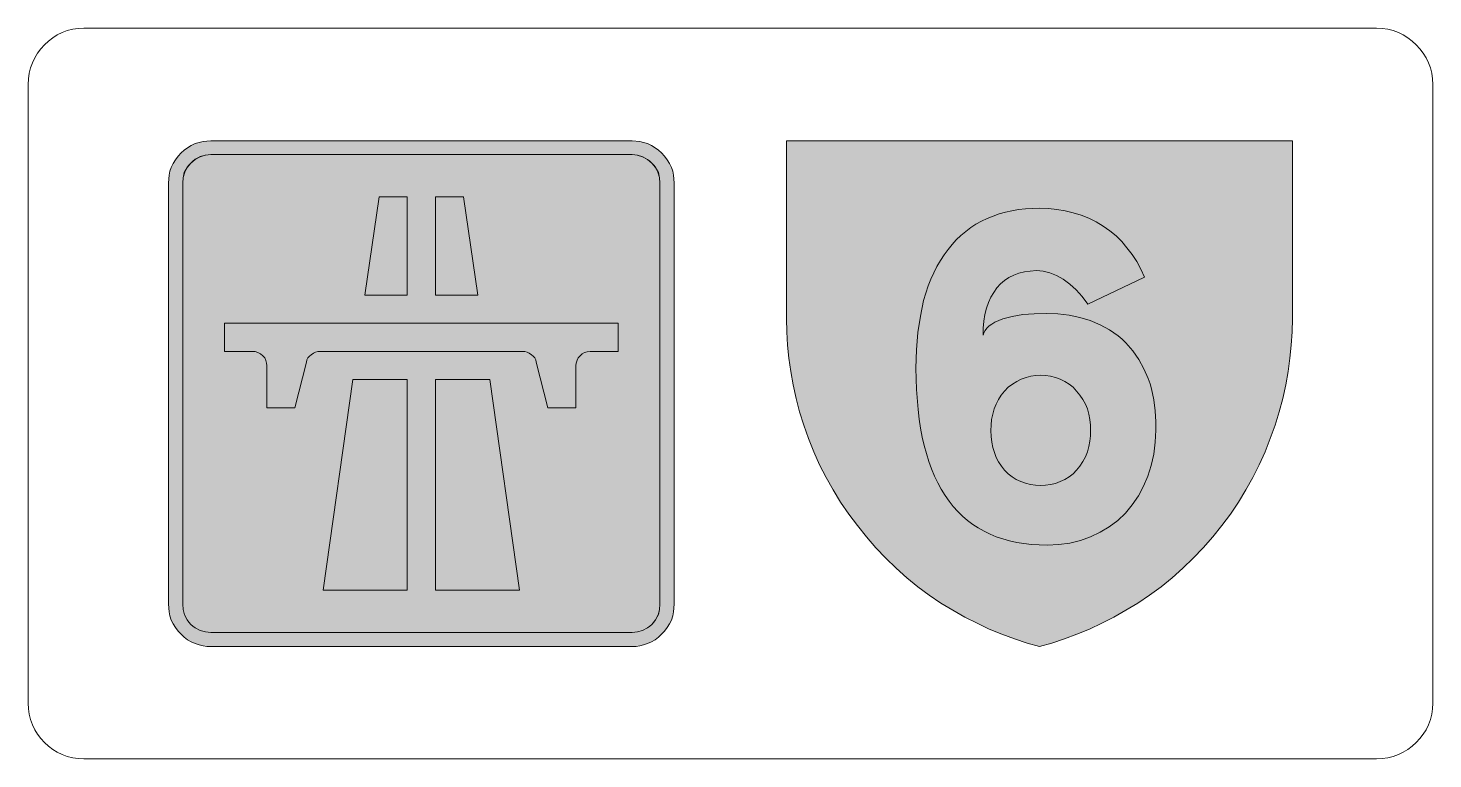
# Model space of a CAD drawing. Header units: metres. Extents: x 52 to 518, y 15 to 257.
import ezdxf

# ---------------------------------------------------------------- set-up
doc = ezdxf.new("R2010")
doc.units = ezdxf.units.M
for name, color, linetype, true_color in [('FILL_BLACK_000000', 7, 'Continuous', 0x000000), ('FILL_PINK_E1E1E1', 7, 'Continuous', 0xe1e1e1), ('STROKE_BLACK_000000', 7, 'Continuous', 0x000000)]:
    doc.layers.add(name, color=color, linetype=linetype, true_color=true_color)

msp = doc.modelspace()

# ---------------------------------------------------------------- hatches: boundary and pattern name
at = {"layer": 'FILL_BLACK_000000', "true_color": 0x000000}
h = msp.add_hatch(color=7, dxfattribs=at)
h.dxf.hatch_style = 1
h.paths.add_polyline_path([(255.9, 219.32), (257.22, 218.88), (258.53, 218.28), (259.76, 217.55), (260.89, 216.73), (261.9, 215.82), (262.91, 214.71), (263.79, 213.53), (264.53, 212.28), (265.14, 210.96), (265.58, 209.72), (265.86, 208.44), (266.04, 205.92), (266.04, 66.06), (265.86, 63.52), (265.58, 62.19), (265.14, 60.84), (264.53, 59.53), (263.79, 58.3), (262.91, 57.17), (261.9, 56.16), (260.89, 55.15), (259.76, 54.29), (258.53, 53.6), (257.22, 53.1), (255.9, 52.63), (254.63, 52.29), (253.4, 52.09), (252.18, 52.02), (112.32, 52.02), (111, 52.09), (109.71, 52.29), (108.42, 52.63), (107.1, 53.1), (105.79, 53.6), (104.56, 54.29), (103.43, 55.15), (102.42, 56.16), (101.41, 57.19), (100.53, 58.37), (99.79, 59.6), (99.18, 60.84), (98.74, 62.19), (98.46, 63.52), (98.28, 66.06), (98.28, 205.92), (98.46, 208.44), (98.74, 209.72), (99.18, 210.96), (99.79, 212.28), (100.53, 213.53), (101.41, 214.71), (102.42, 215.82), (103.43, 216.73), (104.56, 217.55), (105.79, 218.28), (107.1, 218.88), (108.42, 219.32), (109.71, 219.6), (111, 219.74), (112.32, 219.78), (252.18, 219.78), (254.63, 219.6), (255.9, 219.32)])
h.paths.add_polyline_path([(110.55, 215.11), (108.79, 214.58), (107.94, 214.18), (107.13, 213.69), (106.37, 213.09), (105.66, 212.4), (104.45, 210.94), (103.5, 209.34), (103.1, 207.56), (102.96, 205.92), (102.96, 66.06), (103.1, 64.31), (103.57, 62.6), (104.4, 60.95), (104.98, 60.16), (105.66, 59.4), (106.37, 58.77), (107.13, 58.22), (108.79, 57.38), (110.55, 56.87), (112.32, 56.7), (252.18, 56.7), (253.85, 56.87), (255.56, 57.38), (257.19, 58.22), (257.95, 58.77), (258.66, 59.4), (259.88, 60.88), (260.82, 62.64), (261.23, 64.35), (261.36, 66.06), (261.36, 205.92), (261.19, 207.69), (260.69, 209.43), (259.84, 211.03), (259.29, 211.75), (258.66, 212.4), (257.22, 213.61), (255.62, 214.52), (253.93, 215.08), (252.18, 215.28), (112.32, 215.28), (110.55, 215.11)], flags=16)
h = msp.add_hatch(color=7, dxfattribs=at)
h.dxf.hatch_style = 1
h.paths.add_polyline_path([(383.18, 53.2), (378.99, 54.56), (374.81, 56.1), (370.62, 57.78), (366.57, 59.74), (362.54, 61.83), (358.55, 64.06), (354.6, 66.42), (350.73, 69.07), (346.95, 71.88), (343.28, 74.86), (339.73, 78.01), (336.3, 81.31), (333.01, 84.77), (329.87, 88.39), (326.88, 92.16), (324, 96), (321.31, 99.95), (318.81, 103.99), (316.49, 108.14), (314.35, 112.36), (312.4, 116.66), (310.64, 121.03), (309.06, 125.46), (307.68, 129.92), (306.5, 134.37), (305.52, 138.82), (304.74, 143.28), (304.14, 147.7), (303.68, 152.08), (303.4, 156.42), (303.3, 160.74), (303.3, 219.78), (471.24, 219.78), (471.24, 160.74), (471.14, 156.42), (470.86, 152.08), (470.4, 147.7), (469.8, 143.28), (469.02, 138.82), (468.05, 134.37), (466.86, 129.92), (465.48, 125.46), (463.9, 121.03), (462.14, 116.66), (460.2, 112.36), (458.08, 108.14), (455.78, 103.99), (453.3, 99.95), (450.66, 96), (447.84, 92.16), (444.8, 88.39), (441.63, 84.77), (438.33, 81.31), (434.9, 78.01), (431.35, 74.86), (427.67, 71.88), (423.86, 69.07), (419.94, 66.42), (415.99, 64.06), (412, 61.83), (407.97, 59.74), (403.92, 57.78), (399.74, 56.1), (395.57, 54.56), (391.44, 53.2), (387.36, 52.02), (383.18, 53.2)])
h = msp.add_hatch(color=7, dxfattribs=at)
h.dxf.hatch_style = 1
h.paths.add_polyline_path([(163.44, 168.66), (168.12, 201.24), (177.48, 201.24), (177.48, 168.66), (163.44, 168.66)])
h = msp.add_hatch(color=7, dxfattribs=at)
h.dxf.hatch_style = 1
h.paths.add_polyline_path([(186.84, 201.24), (196.2, 201.24), (200.88, 168.66), (186.84, 168.66), (186.84, 201.24)])
h = msp.add_hatch(color=7, dxfattribs=at)
h.dxf.hatch_style = 1
h.paths.add_polyline_path([(247.5, 149.94), (238.14, 149.94), (237.24, 149.83), (236.34, 149.58), (235.55, 149.18), (234.9, 148.5), (234.23, 147.85), (233.82, 147.06), (233.51, 146.09), (233.46, 145.26), (233.46, 131.22), (224.1, 131.22), (220.32, 146.34), (220.12, 147.11), (219.78, 147.8), (219.31, 148.39), (218.7, 148.86), (218, 149.33), (217.26, 149.67), (216.52, 149.87), (215.82, 149.94), (148.5, 149.94), (147.8, 149.87), (147.06, 149.67), (146.32, 149.33), (145.62, 148.86), (145.01, 148.39), (144.54, 147.8), (144.2, 147.11), (144, 146.34), (140.22, 131.22), (130.86, 131.22), (130.86, 145.26), (130.79, 146.1), (130.57, 146.95), (130.18, 147.77), (129.6, 148.5), (128.76, 149.18), (127.89, 149.63), (127.02, 149.87), (126.18, 149.94), (116.82, 149.94), (116.82, 159.3), (247.5, 159.3), (247.5, 149.94)])
h = msp.add_hatch(color=7, dxfattribs=at)
h.dxf.hatch_style = 1
h.paths.add_polyline_path([(177.48, 140.58), (177.48, 70.74), (149.58, 70.74), (159.48, 140.58), (177.48, 140.58)])
h = msp.add_hatch(color=7, dxfattribs=at)
h.dxf.hatch_style = 1
h.paths.add_polyline_path([(214.74, 70.74), (186.84, 70.74), (186.84, 140.58), (204.84, 140.58), (214.74, 70.74)])
at = {"layer": 'FILL_PINK_E1E1E1', "true_color": 0xe1e1e1}
h = msp.add_hatch(color=7, dxfattribs=at)
h.dxf.hatch_style = 1
h.paths.add_polyline_path([(252.18, 215.28), (253.82, 215.06), (255.6, 214.56), (257.2, 213.68), (257.95, 213.12), (258.66, 212.4), (259.88, 210.94), (260.82, 209.34), (261.23, 207.56), (261.36, 205.92), (261.36, 66.06), (261.22, 64.31), (260.75, 62.6), (259.92, 60.95), (259.34, 60.16), (258.66, 59.4), (257.95, 58.77), (257.19, 58.22), (255.56, 57.38), (253.85, 56.87), (252.18, 56.7), (112.32, 56.7), (110.55, 56.87), (108.79, 57.38), (107.13, 58.22), (106.37, 58.77), (105.66, 59.4), (104.98, 60.16), (104.4, 60.95), (103.57, 62.6), (103.1, 64.31), (102.96, 66.06), (102.96, 205.92), (103.13, 207.69), (103.64, 209.43), (104.48, 211.03), (105.03, 211.75), (105.66, 212.4), (107.11, 213.61), (108.72, 214.52), (110.47, 215.08), (112.32, 215.28), (252.18, 215.28)])
h = msp.add_hatch(color=7, dxfattribs=at)
h.dxf.hatch_style = 1
h.paths.add_polyline_path([(369.23, 156.94), (369.8, 157.69), (370.62, 158.4), (371.5, 159.04), (372.53, 159.64), (375.12, 160.74), (378.18, 161.53), (381.78, 162.18), (385.54, 162.43), (389.7, 162.54), (393.44, 162.4), (397.1, 161.98), (400.66, 161.25), (404.1, 160.2), (407.4, 158.82), (410.51, 157.12), (413.39, 155.11), (414.72, 154), (415.98, 152.82), (418.27, 150.15), (420.28, 147.29), (421.98, 144.21), (423.36, 140.94), (423.99, 139.24), (424.51, 137.5), (425.3, 133.94), (425.74, 130.28), (425.88, 126.54), (425.88, 123.84), (425.71, 119.79), (425.22, 115.89), (424.4, 112.15), (423.27, 108.58), (421.84, 105.2), (420.11, 102.02), (418.09, 99.05), (415.8, 96.3), (413.25, 93.88), (410.46, 91.76), (407.46, 89.93), (404.26, 88.43), (400.88, 87.24), (397.35, 86.38), (393.67, 85.86), (389.88, 85.68), (387.22, 85.74), (384.64, 85.91), (382.14, 86.19), (379.73, 86.59), (377.39, 87.1), (375.14, 87.73), (372.97, 88.47), (370.89, 89.33), (368.89, 90.29), (366.98, 91.38), (365.15, 92.57), (363.4, 93.88), (361.75, 95.31), (360.18, 96.84), (358.69, 98.49), (357.3, 100.26), (355.96, 102.17), (354.71, 104.2), (353.55, 106.34), (352.47, 108.59), (351.48, 110.96), (350.58, 113.44), (349.77, 116.03), (349.04, 118.73), (348.4, 121.55), (347.85, 124.47), (347.38, 127.51), (347, 130.66), (346.49, 137.29), (346.32, 144.36), (346.49, 150.43), (346.97, 156.22), (347.76, 161.7), (348.84, 166.86), (349.56, 169.31), (350.36, 171.66), (351.24, 173.91), (352.22, 176.06), (353.27, 178.13), (354.41, 180.1), (355.63, 181.98), (356.94, 183.78), (358.27, 185.42), (359.7, 186.98), (361.21, 188.43), (362.81, 189.79), (364.49, 191.03), (366.23, 192.16), (368.04, 193.16), (369.9, 194.04), (371.88, 194.86), (373.92, 195.56), (376.01, 196.15), (378.16, 196.63), (380.36, 196.99), (382.63, 197.25), (384.96, 197.41), (387.36, 197.46), (390.24, 197.37), (393.06, 197.09), (395.81, 196.62), (398.5, 195.98), (401.11, 195.14), (403.64, 194.12), (406.08, 192.91), (408.42, 191.52), (410.64, 189.96), (412.72, 188.26), (414.62, 186.38), (416.34, 184.32), (418.02, 182.09), (419.56, 179.73), (420.92, 177.23), (422.1, 174.6), (403.38, 165.6), (401.44, 168.15), (399.42, 170.38), (397.32, 172.3), (395.17, 173.88), (392.97, 175.13), (390.75, 176.03), (388.51, 176.58), (386.28, 176.76), (384.24, 176.62), (382.3, 176.32), (380.48, 175.86), (378.77, 175.23), (377.17, 174.44), (375.7, 173.47), (374.35, 172.33), (373.14, 171), (372.1, 169.55), (371.16, 167.94), (370.36, 166.19), (369.72, 164.34), (369.2, 162.25), (368.82, 160.02), (368.64, 157.68), (368.64, 155.34), (368.85, 156.15), (369.23, 156.94)])
h.paths.add_polyline_path([(384.48, 141.73), (382.86, 141.34), (381.24, 140.76), (379.76, 140.01), (378.32, 139.12), (376.94, 138.05), (375.66, 136.8), (374.62, 135.49), (373.68, 134.03), (372.88, 132.47), (372.24, 130.86), (371.77, 129.1), (371.43, 127.33), (371.23, 125.52), (371.16, 123.66), (371.24, 121.74), (371.46, 119.89), (371.82, 118.11), (372.33, 116.42), (372.97, 114.8), (373.74, 113.28), (374.64, 111.85), (375.66, 110.52), (376.86, 109.37), (378.18, 108.37), (379.59, 107.5), (381.08, 106.79), (382.65, 106.22), (384.29, 105.81), (385.98, 105.56), (387.72, 105.48), (389.34, 105.55), (390.96, 105.77), (392.58, 106.16), (394.2, 106.74), (395.68, 107.41), (397.1, 108.29), (398.43, 109.35), (399.6, 110.52), (400.74, 111.91), (401.74, 113.38), (402.56, 114.95), (403.2, 116.64), (403.67, 118.39), (404.01, 120.15), (404.21, 121.91), (404.28, 123.66), (404.21, 125.52), (404.01, 127.33), (403.67, 129.1), (403.2, 130.86), (402.56, 132.47), (401.74, 134.03), (400.74, 135.49), (399.6, 136.8), (398.43, 138.05), (397.1, 139.12), (395.68, 140.01), (394.2, 140.76), (392.58, 141.34), (390.96, 141.73), (389.34, 141.95), (387.72, 142.02), (386.1, 141.95), (384.48, 141.73)], flags=16)

# ---------------------------------------------------------------- linework, layer by layer
at = {"layer": 'FILL_BLACK_000000', "lineweight": 0, "true_color": 0x000000}
for points in [[(255.9, 219.32), (257.22, 218.88), (258.53, 218.28), (259.76, 217.55), (260.89, 216.73), (261.9, 215.82), (262.91, 214.71), (263.79, 213.53), (264.53, 212.28), (265.14, 210.96), (265.58, 209.72), (265.86, 208.44), (266.04, 205.92), (266.04, 66.06), (265.86, 63.52), (265.58, 62.19), (265.14, 60.84), (264.53, 59.53), (263.79, 58.3), (262.91, 57.17), (261.9, 56.16), (260.89, 55.15), (259.76, 54.29), (258.53, 53.6), (257.22, 53.1), (255.9, 52.63), (254.63, 52.29), (253.4, 52.09), (252.18, 52.02), (112.32, 52.02), (111, 52.09), (109.71, 52.29), (108.42, 52.63), (107.1, 53.1), (105.79, 53.6), (104.56, 54.29), (103.43, 55.15), (102.42, 56.16), (101.41, 57.19), (100.53, 58.37), (99.79, 59.6), (99.18, 60.84), (98.74, 62.19), (98.46, 63.52), (98.28, 66.06), (98.28, 205.92), (98.46, 208.44), (98.74, 209.72), (99.18, 210.96), (99.79, 212.28), (100.53, 213.53), (101.41, 214.71), (102.42, 215.82), (103.43, 216.73), (104.56, 217.55), (105.79, 218.28), (107.1, 218.88), (108.42, 219.32), (109.71, 219.6), (111, 219.74), (112.32, 219.78), (252.18, 219.78), (254.63, 219.6)], [(383.18, 53.2), (378.99, 54.56), (374.81, 56.1), (370.62, 57.78), (366.57, 59.74), (362.54, 61.83), (358.55, 64.06), (354.6, 66.42), (350.73, 69.07), (346.95, 71.88), (343.28, 74.86), (339.73, 78.01), (336.3, 81.31), (333.01, 84.77), (329.87, 88.39), (326.88, 92.16), (324, 96), (321.31, 99.95), (318.81, 103.99), (316.49, 108.14), (314.35, 112.36), (312.4, 116.66), (310.64, 121.03), (309.06, 125.46), (307.68, 129.92), (306.5, 134.37), (305.52, 138.82), (304.74, 143.28), (304.14, 147.7), (303.68, 152.08), (303.4, 156.42), (303.3, 160.74), (303.3, 219.78), (471.24, 219.78), (471.24, 160.74), (471.14, 156.42), (470.86, 152.08), (470.4, 147.7), (469.8, 143.28), (469.02, 138.82), (468.05, 134.37), (466.86, 129.92), (465.48, 125.46), (463.9, 121.03), (462.14, 116.66), (460.2, 112.36), (458.08, 108.14), (455.78, 103.99), (453.3, 99.95), (450.66, 96), (447.84, 92.16), (444.8, 88.39), (441.63, 84.77), (438.33, 81.31), (434.9, 78.01), (431.35, 74.86), (427.67, 71.88), (423.86, 69.07), (419.94, 66.42), (415.99, 64.06), (412, 61.83), (407.97, 59.74), (403.92, 57.78), (399.74, 56.1), (395.57, 54.56), (391.44, 53.2), (387.36, 52.02)], [(110.55, 215.11), (108.79, 214.58), (107.94, 214.18), (107.13, 213.69), (106.37, 213.09), (105.66, 212.4), (104.45, 210.94), (103.5, 209.34), (103.1, 207.56), (102.96, 205.92), (102.96, 66.06), (103.1, 64.31), (103.57, 62.6), (104.4, 60.95), (104.98, 60.16), (105.66, 59.4), (106.37, 58.77), (107.13, 58.22), (108.79, 57.38), (110.55, 56.87), (112.32, 56.7), (252.18, 56.7), (253.85, 56.87), (255.56, 57.38), (257.19, 58.22), (257.95, 58.77), (258.66, 59.4), (259.88, 60.88), (260.82, 62.64), (261.23, 64.35), (261.36, 66.06), (261.36, 205.92), (261.19, 207.69), (260.69, 209.43), (259.84, 211.03), (259.29, 211.75), (258.66, 212.4), (257.22, 213.61), (255.62, 214.52), (253.93, 215.08), (252.18, 215.28), (112.32, 215.28)], [(163.44, 168.66), (168.12, 201.24), (177.48, 201.24), (177.48, 168.66)], [(186.84, 201.24), (196.2, 201.24), (200.88, 168.66), (186.84, 168.66)], [(247.5, 149.94), (238.14, 149.94), (237.24, 149.83), (236.34, 149.58), (235.55, 149.18), (234.9, 148.5), (234.23, 147.85), (233.82, 147.06), (233.51, 146.09), (233.46, 145.26), (233.46, 131.22), (224.1, 131.22), (220.32, 146.34), (220.12, 147.11), (219.78, 147.8), (219.31, 148.39), (218.7, 148.86), (218, 149.33), (217.26, 149.67), (216.52, 149.87), (215.82, 149.94), (148.5, 149.94), (147.8, 149.87), (147.06, 149.67), (146.32, 149.33), (145.62, 148.86), (145.01, 148.39), (144.54, 147.8), (144.2, 147.11), (144, 146.34), (140.22, 131.22), (130.86, 131.22), (130.86, 145.26), (130.79, 146.1), (130.57, 146.95), (130.18, 147.77), (129.6, 148.5), (128.76, 149.18), (127.89, 149.63), (127.02, 149.87), (126.18, 149.94), (116.82, 149.94), (116.82, 159.3), (247.5, 159.3)], [(177.48, 140.58), (177.48, 70.74), (149.58, 70.74), (159.48, 140.58)], [(214.74, 70.74), (186.84, 70.74), (186.84, 140.58), (204.84, 140.58)]]:
    msp.add_lwpolyline(points, close=True, dxfattribs=at)
at = {"layer": 'FILL_PINK_E1E1E1', "lineweight": 0, "true_color": 0xe1e1e1}
for points in [[(252.18, 215.28), (253.82, 215.06), (255.6, 214.56), (257.2, 213.68), (257.95, 213.12), (258.66, 212.4), (259.88, 210.94), (260.82, 209.34), (261.23, 207.56), (261.36, 205.92), (261.36, 66.06), (261.22, 64.31), (260.75, 62.6), (259.92, 60.95), (259.34, 60.16), (258.66, 59.4), (257.95, 58.77), (257.19, 58.22), (255.56, 57.38), (253.85, 56.87), (252.18, 56.7), (112.32, 56.7), (110.55, 56.87), (108.79, 57.38), (107.13, 58.22), (106.37, 58.77), (105.66, 59.4), (104.98, 60.16), (104.4, 60.95), (103.57, 62.6), (103.1, 64.31), (102.96, 66.06), (102.96, 205.92), (103.13, 207.69), (103.64, 209.43), (104.48, 211.03), (105.03, 211.75), (105.66, 212.4), (107.11, 213.61), (108.72, 214.52), (110.47, 215.08), (112.32, 215.28)], [(369.23, 156.94), (369.8, 157.69), (370.62, 158.4), (371.5, 159.04), (372.53, 159.64), (375.12, 160.74), (378.18, 161.53), (381.78, 162.18), (385.54, 162.43), (389.7, 162.54), (393.44, 162.4), (397.1, 161.98), (400.66, 161.25), (404.1, 160.2), (407.4, 158.82), (410.51, 157.12), (413.39, 155.11), (414.72, 154), (415.98, 152.82), (418.27, 150.15), (420.28, 147.29), (421.98, 144.21), (423.36, 140.94), (423.99, 139.24), (424.51, 137.5), (425.3, 133.94), (425.74, 130.28), (425.88, 126.54), (425.88, 123.84), (425.71, 119.79), (425.22, 115.89), (424.4, 112.15), (423.27, 108.58), (421.84, 105.2), (420.11, 102.02), (418.09, 99.05), (415.8, 96.3), (413.25, 93.88), (410.46, 91.76), (407.46, 89.93), (404.26, 88.43), (400.88, 87.24), (397.35, 86.38), (393.67, 85.86), (389.88, 85.68), (387.22, 85.74), (384.64, 85.91), (382.14, 86.19), (379.73, 86.59), (377.39, 87.1), (375.14, 87.73), (372.97, 88.47), (370.89, 89.33), (368.89, 90.29), (366.98, 91.38), (365.15, 92.57), (363.4, 93.88), (361.75, 95.31), (360.18, 96.84), (358.69, 98.49), (357.3, 100.26), (355.96, 102.17), (354.71, 104.2), (353.55, 106.34), (352.47, 108.59), (351.48, 110.96), (350.58, 113.44), (349.77, 116.03), (349.04, 118.73), (348.4, 121.55), (347.85, 124.47), (347.38, 127.51), (347, 130.66), (346.49, 137.29), (346.32, 144.36), (346.49, 150.43), (346.97, 156.22), (347.76, 161.7), (348.84, 166.86), (349.56, 169.31), (350.36, 171.66), (351.24, 173.91), (352.22, 176.06), (353.27, 178.13), (354.41, 180.1), (355.63, 181.98), (356.94, 183.78), (358.27, 185.42), (359.7, 186.98), (361.21, 188.43), (362.81, 189.79), (364.49, 191.03), (366.23, 192.16), (368.04, 193.16), (369.9, 194.04), (371.88, 194.86), (373.92, 195.56), (376.01, 196.15), (378.16, 196.63), (380.36, 196.99), (382.63, 197.25), (384.96, 197.41), (387.36, 197.46), (390.24, 197.37), (393.06, 197.09), (395.81, 196.62), (398.5, 195.98), (401.11, 195.14), (403.64, 194.12), (406.08, 192.91), (408.42, 191.52), (410.64, 189.96), (412.72, 188.26), (414.62, 186.38), (416.34, 184.32), (418.02, 182.09), (419.56, 179.73), (420.92, 177.23), (422.1, 174.6), (403.38, 165.6), (401.44, 168.15), (399.42, 170.38), (397.32, 172.3), (395.17, 173.88), (392.97, 175.13), (390.75, 176.03), (388.51, 176.58), (386.28, 176.76), (384.24, 176.62), (382.3, 176.32), (380.48, 175.86), (378.77, 175.23), (377.17, 174.44), (375.7, 173.47), (374.35, 172.33), (373.14, 171), (372.1, 169.55), (371.16, 167.94), (370.36, 166.19), (369.72, 164.34), (369.2, 162.25), (368.82, 160.02), (368.64, 157.68), (368.64, 155.34), (368.85, 156.15)], [(384.48, 141.73), (382.86, 141.34), (381.24, 140.76), (379.76, 140.01), (378.32, 139.12), (376.94, 138.05), (375.66, 136.8), (374.62, 135.49), (373.68, 134.03), (372.88, 132.47), (372.24, 130.86), (371.77, 129.1), (371.43, 127.33), (371.23, 125.52), (371.16, 123.66), (371.24, 121.74), (371.46, 119.89), (371.82, 118.11), (372.33, 116.42), (372.97, 114.8), (373.74, 113.28), (374.64, 111.85), (375.66, 110.52), (376.86, 109.37), (378.18, 108.37), (379.59, 107.5), (381.08, 106.79), (382.65, 106.22), (384.29, 105.81), (385.98, 105.56), (387.72, 105.48), (389.34, 105.55), (390.96, 105.77), (392.58, 106.16), (394.2, 106.74), (395.68, 107.41), (397.1, 108.29), (398.43, 109.35), (399.6, 110.52), (400.74, 111.91), (401.74, 113.38), (402.56, 114.95), (403.2, 116.64), (403.67, 118.39), (404.01, 120.15), (404.21, 121.91), (404.28, 123.66), (404.21, 125.52), (404.01, 127.33), (403.67, 129.1), (403.2, 130.86), (402.56, 132.47), (401.74, 134.03), (400.74, 135.49), (399.6, 136.8), (398.43, 138.05), (397.1, 139.12), (395.68, 140.01), (394.2, 140.76), (392.58, 141.34), (390.96, 141.73), (389.34, 141.95), (387.72, 142.02), (386.1, 141.95)]]:
    msp.add_lwpolyline(points, close=True, dxfattribs=at)
at = {"layer": 'STROKE_BLACK_000000', "lineweight": 0, "true_color": 0x000000}
for points in [[(70.2, 257.22), (68.3, 257.12), (66.46, 256.84), (64.68, 256.37), (62.97, 255.74), (61.35, 254.94), (59.83, 254), (58.4, 252.92), (57.08, 251.71), (55.89, 250.37), (54.82, 248.93), (53.89, 247.39), (53.11, 245.75), (52.49, 244.04), (52.04, 242.25), (51.76, 240.4), (51.66, 238.5)], [(499.14, 257.22), (70.2, 257.22)], [(517.86, 238.5), (517.76, 240.4), (517.48, 242.25), (517.01, 244.04), (516.38, 245.75), (515.58, 247.39), (514.64, 248.93), (513.56, 250.37), (512.35, 251.71), (511.01, 252.92), (509.57, 254), (508.03, 254.94), (506.39, 255.74), (504.68, 256.37), (502.89, 256.84), (501.04, 257.12), (499.14, 257.22)], [(51.66, 238.5), (51.66, 33.3)], [(517.86, 33.3), (517.86, 238.5)], [(51.66, 33.3), (51.76, 31.4), (52.04, 29.56), (52.49, 27.78), (53.11, 26.07), (53.89, 24.45), (54.82, 22.93), (55.89, 21.5), (57.08, 20.18), (58.4, 18.99), (59.83, 17.92), (61.35, 16.99), (62.97, 16.21), (64.68, 15.59), (66.46, 15.14), (68.3, 14.86), (70.2, 14.76)], [(499.14, 14.76), (501.04, 14.86), (502.89, 15.14), (504.68, 15.59), (506.39, 16.21), (508.03, 16.99), (509.57, 17.92), (511.01, 18.99), (512.35, 20.18), (513.56, 21.5), (514.64, 22.93), (515.58, 24.45), (516.38, 26.07), (517.01, 27.78), (517.48, 29.56), (517.76, 31.4), (517.86, 33.3)], [(70.2, 14.76), (499.14, 14.76)]]:
    msp.add_lwpolyline(points, dxfattribs=at)

doc.saveas('drawing.dxf')
